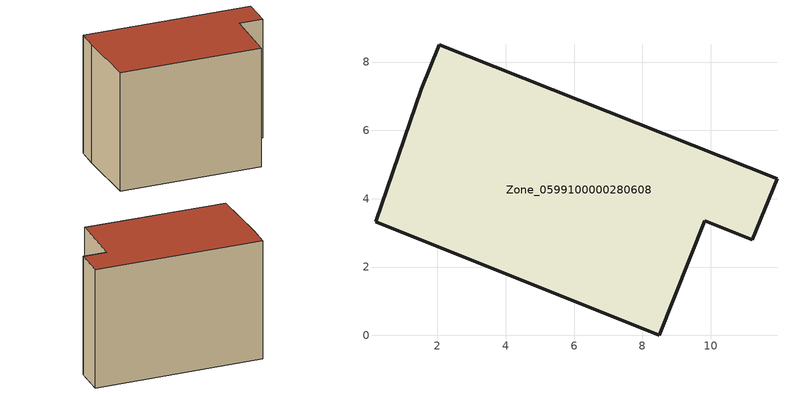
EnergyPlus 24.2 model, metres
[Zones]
Zone_0599100000280608
 floor ground (C_G): 0.19,3.33 1.52,7.2 2.05,8.51 11.94,4.58 11.22,2.8 9.83,3.35 8.49,0 z0.31
 wall outside (C_F): 11.94,4.58 2.05,8.51 1.52,7.2 0.19,3.33 8.49,0 9.83,3.35 11.22,2.8 11.94,4.58 z0.31:8.08
 roof outside (C_R): 1.52,7.2 0.19,3.33 8.49,0 9.83,3.35 11.22,2.8 11.94,4.58 2.05,8.51 z8.08
[BUILDING]
Pand.0599100000280608: North Axis=0; Terrain=City; Loads Convergence Tolerance Value=0.04; Temperature Convergence Tolerance Value=0.4; Solar Distribution=FullExterior; Maximum Number of Warmup Days=25; Minimum Number of Warmup Days=1
[Site:Location]
Rotterdam.The.Hague.AP_ZH_NLD Design_Conditions: Latitude=51.96; Longitude=4.45; Time Zone=1; Elevation=-4.5
[SITE:GROUNDTEMPERATURE:BUILDINGSURFACE]
18, 18, 18, 18, 18, 18, 18, 18, 18, 18, 18, 18
[MATERIAL] Thermal Absorptance=0.9; Solar Absorptance=0.7; Visible Absorptance=0.7
Name | Roughness | Thickness | Conductivity | Density | Specific Heat
G.TI.1975-1991 | MediumSmooth | 0.15 | 0.288461 | 540 | 1210
F.TI.1975-1991 | Rough | 0.3 | 0.230769 | 1920 | 840
R.TI.1975-1991 | MediumRough | 0.2 | 0.153846 | 1500 | 1000
[CONSTRUCTION]
C_G: G.TI.1975-1991
C_F: F.TI.1975-1991
C_R: R.TI.1975-1991
[ZONE]
Zone_0599100000280608: Type=1; Multiplier=1; Ceiling Height=Autocalculate; Volume=Autocalculate; Floor Area=autocalculate; Part of Total Floor Area=Yes
[ZONEINFILTRATION:DESIGNFLOWRATE]
Infil_Zone_0599100000280608: Zone or ZoneList or Space or SpaceList=Zone_0599100000280608; Schedule=AlwaysOn; Design Flow Rate Calculation Method=Flow/Area; Flow Rate per Floor Area=0.003; Constant Term Coefficient=1; Temperature Term Coefficient=0; Velocity Term Coefficient=0; Velocity Squared Term Coefficient=0
[HVACTEMPLATE:ZONE:IDEALLOADSAIRSYSTEM]
Zone_0599100000280608: Maximum Heating Supply Air Temperature=50; Minimum Cooling Supply Air Temperature=13; Maximum Heating Supply Air Humidity Ratio=0.0156; Minimum Cooling Supply Air Humidity Ratio=0.0077; Heating Limit=NoLimit; Cooling Limit=NoLimit; Dehumidification Control Type=ConstantSensibleHeatRatio; Cooling Sensible Heat Ratio=0.7; Dehumidification Setpoint=60; Humidification Control Type=None; Humidification Setpoint=30; Outdoor Air Method=None; Outdoor Air Flow Rate per Person=0.00944; Outdoor Air Flow Rate per Zone Floor Area=0; Outdoor Air Flow Rate per Zone=0; Demand Controlled Ventilation Type=None; Outdoor Air Economizer Type=NoEconomizer; Heat Recovery Type=None; Sensible Heat Recovery Effectiveness=0.7; Latent Heat Recovery Effectiveness=0.65
[ZONECONTROL:THERMOSTAT]
ThermostatControl_Zone_0599100000280608: Zone or ZoneList=Zone_0599100000280608; Control Type Schedule=DualSetpointControlType; Control 1=Thermostat_Zone_0599100000280608; Temperature Difference Between Cutout And Setpoint=0
[THERMOSTATSETPOINT:DUALSETPOINT]
Thermostat_Zone_0599100000280608: Heating Setpoint Temperature Schedule=HeatingSetpoint_Zone_0599100000280608; Cooling Setpoint Temperature Schedule=CoolingSetpoint_Zone_0599100000280608
[SCHEDULE:COMPACT]
HeatingSetpoint_Zone_0599100000280608: Through: 12/31, For: AllDays, Until: 24:00, 21
CoolingSetpoint_Zone_0599100000280608: Through: 12/31, For: AllDays, Until: 24:00, 24
DualSetpointControlType: Through: 12/31, For: AllDays, Until: 24:00, 4
AlwaysOn: Through: 12/31, For: AllDays, Until: 24:00, 1
